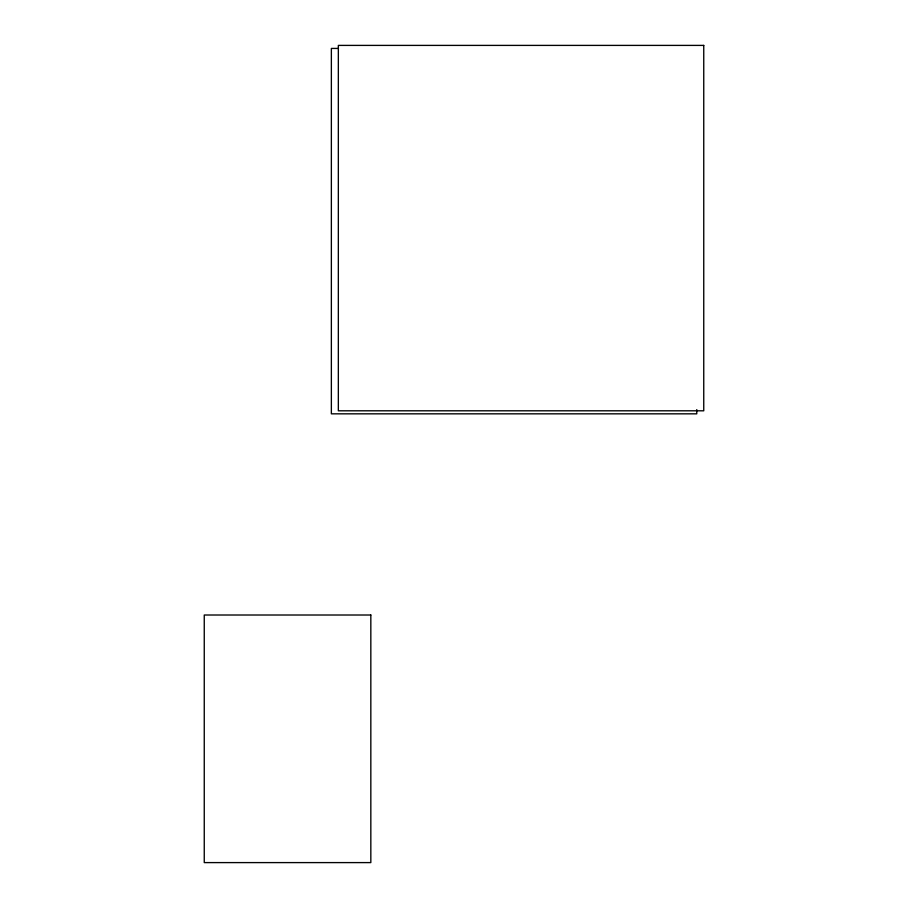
<?xml version="1.0" encoding="UTF-8"?>
<svg xmlns="http://www.w3.org/2000/svg" width="908" height="908" viewBox="0 0 908 908"><rect width="100%" height="100%" fill="white"/><g stroke="black" fill="none" stroke-linecap="round" stroke-linejoin="round"><path stroke-width="1.36" d="M338.446 48.43L331.363 48.43L331.363 413.832L696.765 413.832L696.765 409.587M703.745 45.4L338.344 45.4L338.344 410.802L703.745 410.802L703.745 45.4M370.827 615.011L204.255 615.011L204.255 862.6L370.827 862.6L370.827 615.011"/></g></svg>
